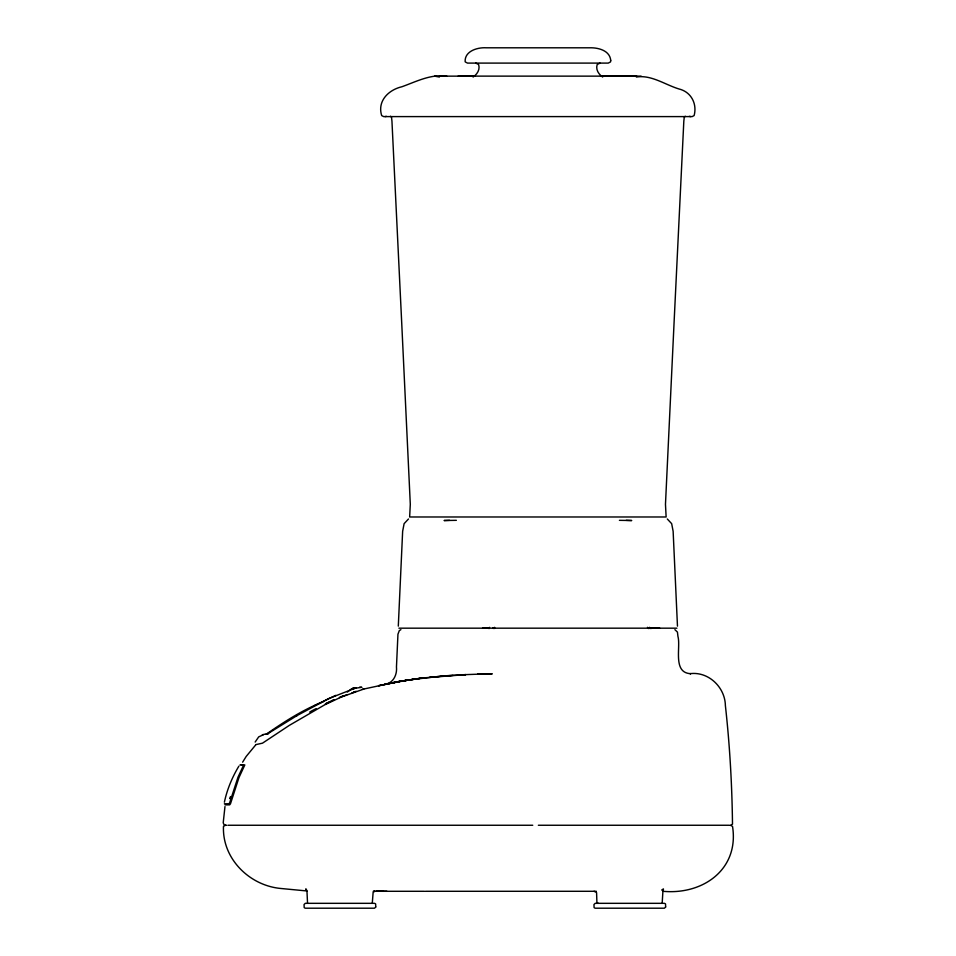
<?xml version="1.0" encoding="UTF-8"?>
<svg xmlns="http://www.w3.org/2000/svg" width="956" height="956" viewBox="0 0 956 956"><rect width="100%" height="100%" fill="white"/><g stroke="black" fill="none" stroke-linecap="round" stroke-linejoin="round"><path stroke-width="1.43" d="M398.305 626.132L402.643 531.309L404.113 523.661L408.487 518.989M224.385 802.192C227.074 789.501 232.177 777.288 238.857 766.186M489.58 627.327L489.006 628.606M224.971 806.565L223.214 822.817L224.206 824.98L226.656 825.255M493.989 628.606L494.575 627.327M255.144 742.047L258.682 736.897L263.641 734.626M242.633 762.171L246.17 756.471L255.611 745.023M347.303 692.072L351.605 688.786L361.583 687.316M372.29 903.193L373.139 892.235L375.134 891.231L373.258 891.291L424.488 891.291M662.185 903.193L663.034 889.235L662.604 890.251L663.524 889.152L661.803 890.108L663.261 889.678M473.101 77.042C477.175 74.269 480.282 69.537 478.609 64.506L475.765 63.096M265.995 734.387C284.016 721.84 302.705 709.842 323.188 701.704M297.256 715.447L266.903 734.244L268.588 733.419L262.35 734.734M296.754 715.733L328.756 698.549L355.668 688.021L354.282 688.487M400.899 629.657L399.333 630.566L397.947 634.222L396.465 666.941C397.266 674.637 393.334 683.277 384.886 684.257L396.561 682.034M309.696 712.077L312.05 710.726M685.344 116.25L684.281 117.182L683.827 121.101L674.04 323.355L665.472 504.314L666.129 516.981L409.646 516.981L410.303 504.314L401.735 323.355L391.948 121.101L391.506 117.182L390.442 116.25M313.95 705.875L335.807 695.347M312.552 710.439L316.161 708.623M325.685 703.831L333.501 700.079M325.303 703.867L330.477 701.369M331.66 700.844L334.026 699.768M340.097 697.151L343.873 695.645M339.416 697.581L347.1 694.654M353.361 692.275L356.194 691.296M351.82 692.981L354.031 692.24M353.792 688.201L351.605 688.786L355.955 687.938M352.035 688.702L354.102 688.117M636.349 77.042C651.227 74.568 665.185 84.785 679.011 88.98C691.176 91.907 697.294 103.834 694.116 115.592L692.12 116.596L383.667 116.596L381.671 115.592C377.142 101.013 388.506 89.876 401.89 86.757C416.386 81.547 430.881 73.887 446.81 76.145M363.435 689.109L399.202 681.437L407.137 680.23L378.528 685.703L399.202 681.437L422.791 677.935L400.17 681.317M225.544 825.255L223.477 826.331C222.091 858.667 249.48 885.65 280.909 888.483L307.282 891.004M600.021 63.096L597.177 64.506C595.504 69.537 598.611 74.269 602.674 77.042M385.137 116.596L386.379 116.345M392.593 682.763L402.978 680.851M255.885 744.605L262.494 743.171L289.25 725.425L324.658 704.859L341.328 697.008L363.782 689.073L362.372 689.24M399.202 681.437L422.815 677.947L465.835 674.625L443.978 675.868L410.721 679.692M429.746 677.254L452.953 675.33M654.012 628.2L654.92 628.176M494.742 628.104L492.675 628.2L494.252 628.176M659.748 628.176L648.55 628.104M449.535 520.327L444.062 520.53L456.359 520.327M488.241 628.104L482.577 628.176M662.878 891.291C703.114 895.115 739.358 869.183 732.523 826.343L730.348 825.255L732.499 824.168C732.021 784.613 729.775 744.903 725.377 705.552C725.102 687.292 708.48 671.232 689.981 673.681L690.722 673.681C672.319 672.928 680.983 647.116 677.935 636.385L677.434 632.095L674.888 629.657M463.756 674.697L479.398 674.135M241.199 764.681L244.832 764.931L238.976 777.563L230.48 803.793L229.667 804.856L225.102 804.88M440.178 76.145L475.084 76.145M458.151 76.122L641.153 76.145M636.756 76.145L600.691 76.145M619.416 520.327L631.725 520.53L626.24 520.327M398.903 628.176L676.884 628.176M239.908 765.015L243.553 765.254L238.008 777.168L229.643 802.825L228.926 803.757L224.373 803.769M227.994 825.255L532.743 825.255M538.359 825.255L729.428 825.255M425.468 891.291L596.341 891.291M386.905 891.291L376.568 891.243L383.308 891.291M361.81 687.352L359.671 687.161M434.622 76.145L439.425 77.042M689.395 116.345L690.65 116.596M594.082 891.291L596.58 892.534L596.891 902.106L598.121 903.324M650.928 628.606L649.518 627.327M648.861 628.606L647.451 627.327M667.3 518.989L671.662 523.661L673.132 531.309L677.469 626.132M306.553 889.689L305.741 888.889L306.984 891.542L307.533 903.193M610.717 60.324L610.609 61.865L608.279 63.096L467.496 63.096L465.166 61.865C464.377 51.098 477.522 47.238 486.21 47.8L589.577 47.8C597.978 47.525 609.749 50.31 610.717 60.324M375.756 906.981L374.537 908.2L305.287 908.2L304.199 907.662L304.056 904.543L305.287 903.324L374.537 903.324L375.624 903.862L375.756 906.981M665.651 906.981L664.42 908.2L595.194 908.2L594.106 907.662L593.963 904.543L595.194 903.324L664.42 903.324L665.519 903.862L665.651 906.981M230.587 796.587L230.121 798.63L230.587 796.587M480.163 674.147L477.701 674.207L492.232 673.849L480.163 674.147"/></g></svg>
